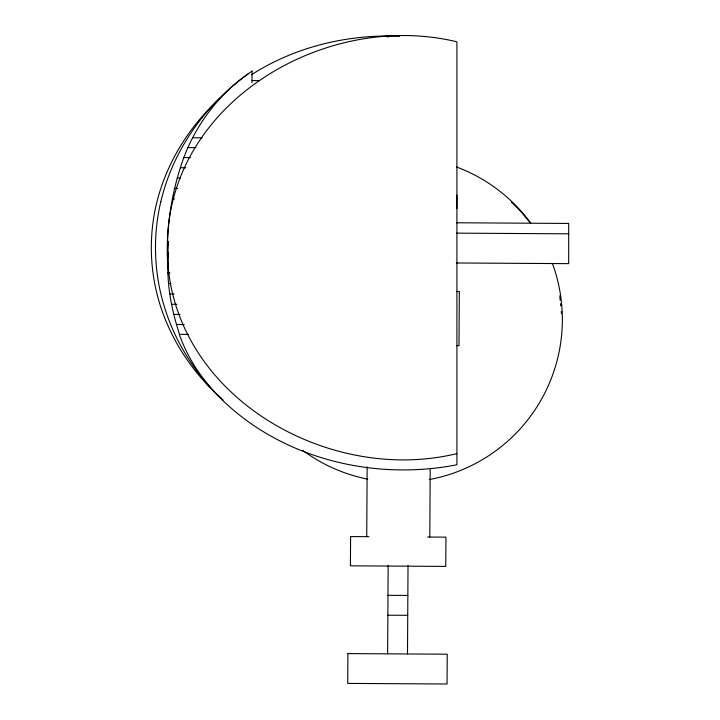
<?xml version="1.0" encoding="UTF-8"?>
<svg xmlns="http://www.w3.org/2000/svg" width="720" height="720" viewBox="0 0 720 720"><rect width="100%" height="100%" fill="white"/><g stroke="black" fill="none" stroke-linecap="round" stroke-linejoin="round"><path stroke-width="1.08" d="M188.325 334.413L179.55 334.359C171.981 311.301 167.031 286.83 167.958 262.512L167.625 268.677L168.021 251.901L167.571 263.475L167.346 254.952L168.084 241.272L167.67 258.264L167.544 255.636M251.991 82.764L252.063 71.019M366.732 536.679L367.146 466.866M387.63 653.85L388.161 565.38M407.502 653.967L408.024 565.497M429.795 537.048L430.2 469.503M456.84 208.692L456.921 195.12M167.895 273.06C167.517 274.86 168.255 271.467 170.037 273.078M167.517 254.97C166.86 225.513 171.387 195.939 180.315 167.868M160.821 201.735C172.818 150.228 205.344 104.706 248.022 73.953L252.063 71.064M185.868 167.76L180.369 167.724C191.898 130.14 215.838 96.66 248.022 73.953M386.568 36.423L386.82 36A259.938 259.884 90 0 1 399.6 36.324M220.293 98.01C187.938 127.314 164.223 166.311 155.25 209.196A190.818 190.782 -90 0 0 155.412 287.028C164.628 330.84 189.423 370.629 223.083 399.888M251.433 74.79C291.501 48.996 339.327 36.306 386.82 36L387.873 37.197M456.912 453.6C325.323 485.658 166.131 392.085 167.373 247.716C166.131 103.347 325.323 9.774 456.912 41.832L456.912 464.76C373.419 481.176 280.683 458.424 219.78 397.53C194.031 371.979 174.312 340.218 163.935 305.397A201.636 201.591 -90 0 1 160.785 201.726M252.009 80.55L259.677 80.595M192.627 137.754L202.059 137.817M188.001 147.591L195.849 147.636M183.933 157.581L190.422 157.626M177.273 178.002L180.621 178.02M174.636 188.388L177.759 188.406M172.413 198.855L174.519 198.873M456.561 222.777L568.683 223.443L568.683 263.646L456.318 262.971M456.696 233.145L568.683 233.82M168.651 283.554L170.784 283.572M456.912 291.528L459.324 291.546L459 345.672L456.786 345.663M169.929 293.967L174.177 293.985M171.639 304.263L176.904 304.299M173.79 314.442L180.045 314.478M176.418 324.477L184.23 324.531M368.964 536.688L350.595 536.58L350.415 565.839L445.761 566.406L445.941 537.147L427.563 537.039M387.981 595.323L407.844 595.449M387.864 615.186L407.727 615.312M511.434 202.149L512.631 203.247M513.234 203.796L518.607 209.124M518.778 209.304L520.497 211.149M521.028 211.725L529.542 222.048M559.773 295.812L560.178 300.258M560.529 303.606L560.718 305.82M561.285 311.391L561.474 313.605M552.456 263.547A162.81 162.81 0 0 1 429.192 479.583M367.749 479.169A162.81 162.81 0 0 1 302.688 450.342M456.507 166.968A162.81 162.81 0 0 1 530.784 223.119M219.96 397.377A185.013 168.192 0.3 0 1 179.298 334.431M347.904 653.607L347.733 683.406L447.048 684L447.228 654.201L347.904 653.607"/></g></svg>
